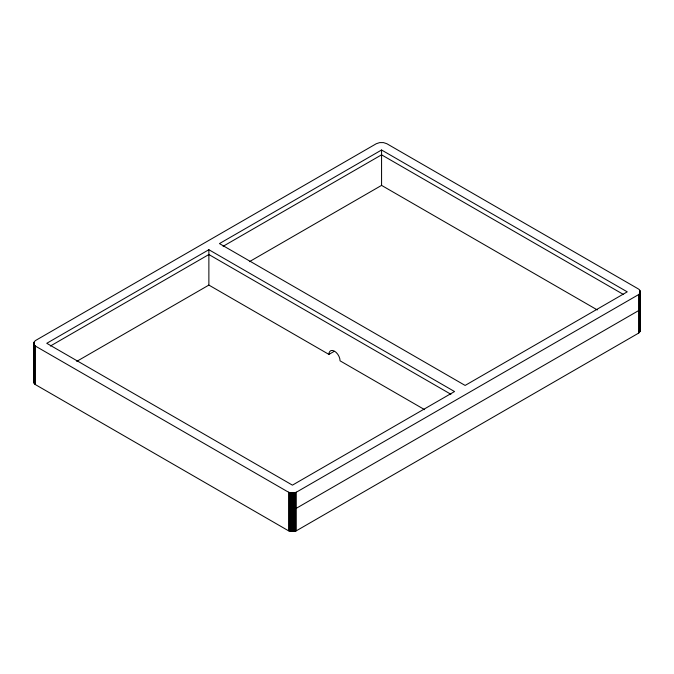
<?xml version="1.0" encoding="UTF-8"?>
<svg xmlns="http://www.w3.org/2000/svg" width="674" height="674" viewBox="0 0 674 674"><rect width="100%" height="100%" fill="white"/><g stroke="black" fill="none" stroke-linecap="round" stroke-linejoin="round"><path stroke-width="1.01" d="M33.767 342.737L34.273 344.953L35.891 346.36L287.141 491.413C290.224 493.478 294.648 493.478 297.723 491.413L638.11 294.892C640.898 293.813 640.898 289.871 638.11 288.784L386.859 143.731L383.506 142.61L379.631 142.61L376.277 143.731L35.25 340.673L33.767 342.737L33.767 382.461L35.25 384.525L288.598 530.834L294.445 531.356L296.265 530.834L638.75 333.049L640.3 330.412L640.3 291.842M33.953 380.776L33.767 382.461M208.873 249.709L46.759 343.302L292.432 485.145L454.546 391.543L208.873 249.709L208.873 285.085L328.92 354.398L333.933 351.508M381.568 149.999L219.454 243.592L465.127 385.435L627.241 291.842L381.568 149.999L381.568 185.384L597.316 309.939M50.398 346.023L208.873 254.528L450.906 394.273M223.094 246.313L381.568 154.826L623.602 294.563M76.726 361.382L208.873 285.085M249.422 261.672L381.568 185.384M296.265 508.314L638.75 310.529M424.645 409.666L340.067 360.834A7.877 4.55 60 0 0 334.489 351.179A7.877 4.55 60 0 0 328.92 354.398M640.047 329.3L640.3 330.412M640.233 291.278L640.233 330.976M640.047 290.721L640.047 331.532M639.727 293.493L639.727 332.071M639.297 293.999L639.297 332.577M638.75 294.471L638.75 333.049M296.265 492.231L296.265 530.834M295.389 492.534L295.389 531.137M294.445 492.761L294.445 531.356M293.451 492.896L293.451 531.491M292.432 492.938L292.432 531.542M291.412 492.896L291.412 531.491M290.418 492.761L290.418 531.356M289.475 492.534L289.475 531.137M288.598 492.231L288.598 530.834M35.25 345.931L35.25 384.525M34.703 345.459L34.703 384.062M34.273 344.953L34.273 383.548M33.953 342.181L33.953 383.017"/></g></svg>
